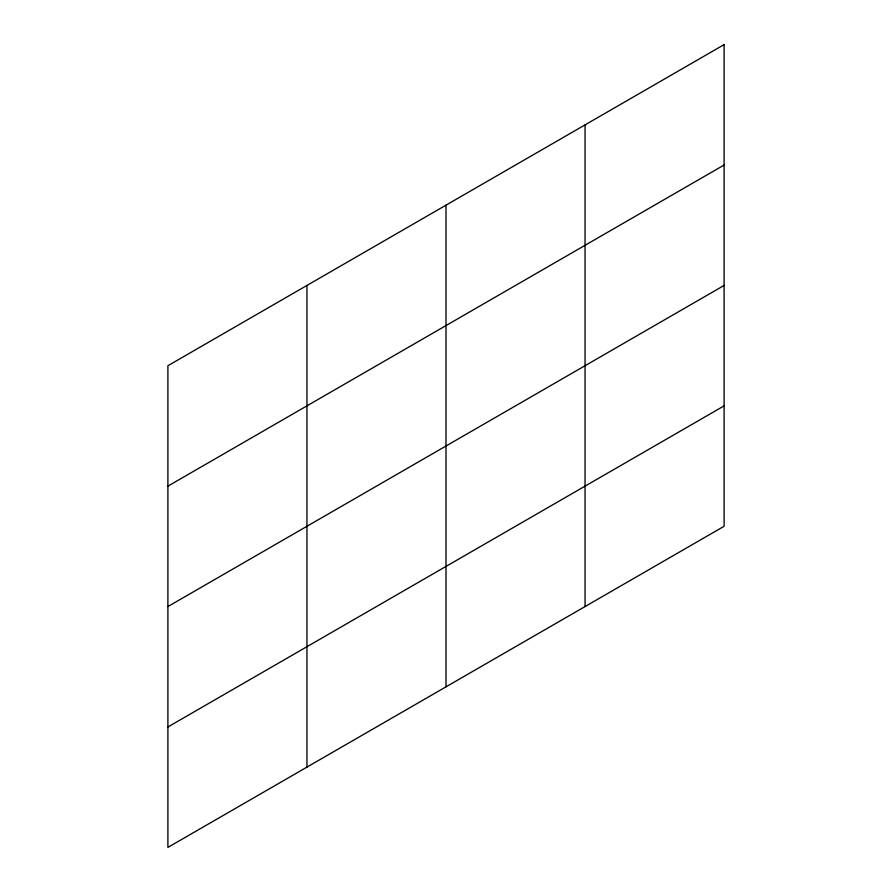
<?xml version="1.0" encoding="UTF-8"?>
<svg xmlns="http://www.w3.org/2000/svg" width="892" height="892" viewBox="0 0 892 892"><rect width="100%" height="100%" fill="white"/><g stroke="black" fill="none" stroke-linecap="round" stroke-linejoin="round"><path stroke-width="1.34" d="M167.897 486.14L724.103 165.02M167.897 606.56L724.103 285.44M167.897 726.98L724.103 405.86M585.052 124.88L585.052 606.56M446 205.16L446 686.84M306.948 285.44L306.948 767.12M724.103 44.6L167.897 365.72L167.897 847.4L724.103 526.28L724.103 44.6"/></g></svg>
